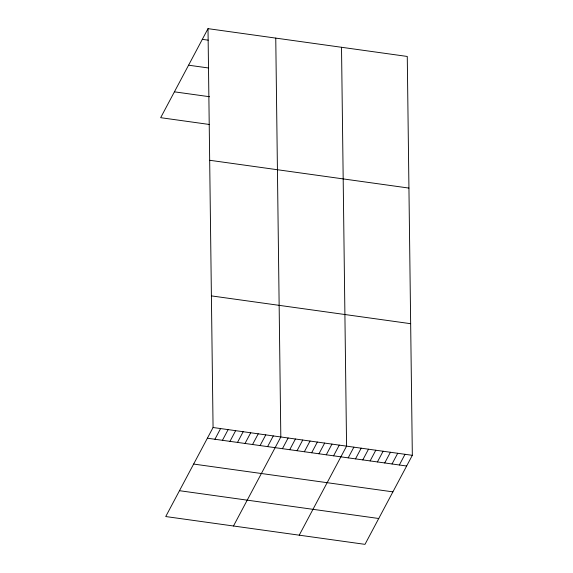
<?xml version="1.0" encoding="UTF-8"?>
<svg xmlns="http://www.w3.org/2000/svg" width="573" height="573" viewBox="0 0 573 573"><rect width="100%" height="100%" fill="white"/><g stroke="black" fill="none" stroke-linecap="round" stroke-linejoin="round"><path stroke-width="0.86" d="M208.006 28.65L213.07 427.515L165.733 516.545L364.994 544.35L412.331 455.32L407.267 56.455L208.006 28.65L160.669 117.68L209.181 124.448M214.911 439.262L220.598 428.561M222.439 440.308L228.126 429.614M229.966 441.36L235.653 430.667M237.494 442.413L243.181 431.713M245.022 443.459L250.709 432.765M252.55 444.512L258.237 433.818M260.078 445.558L265.765 434.864M267.605 446.611L273.292 435.917M233.476 526L280.82 436.963L275.756 38.105M282.439 448.68L288.126 437.987M289.745 449.698L295.432 439.004M297.05 450.722L302.737 440.028M304.356 451.739L310.043 441.045M311.662 452.763L317.349 442.062M318.968 453.78L324.655 443.087M326.273 454.797L331.96 444.104M333.579 455.822L339.266 445.121M299.235 535.175L346.572 446.145L341.515 47.28M348.191 457.856L353.878 447.162M355.496 458.88L361.183 448.179M362.802 459.897L368.489 449.203M370.115 460.914L375.802 450.22M377.421 461.938L383.108 451.238M384.727 462.955L390.414 452.262M392.032 463.972L397.719 453.279M399.338 464.997L405.025 454.296M202.319 39.344L208.178 40.16M188.574 65.2L208.651 68.001M174.414 91.83L209.546 96.73M209.682 160.275L408.936 188.08M211.401 295.89L410.662 323.695M213.07 427.515L412.331 455.32M207.383 438.209L406.644 466.014M193.638 464.058L392.899 491.863M179.478 490.696L378.739 518.501"/></g></svg>
